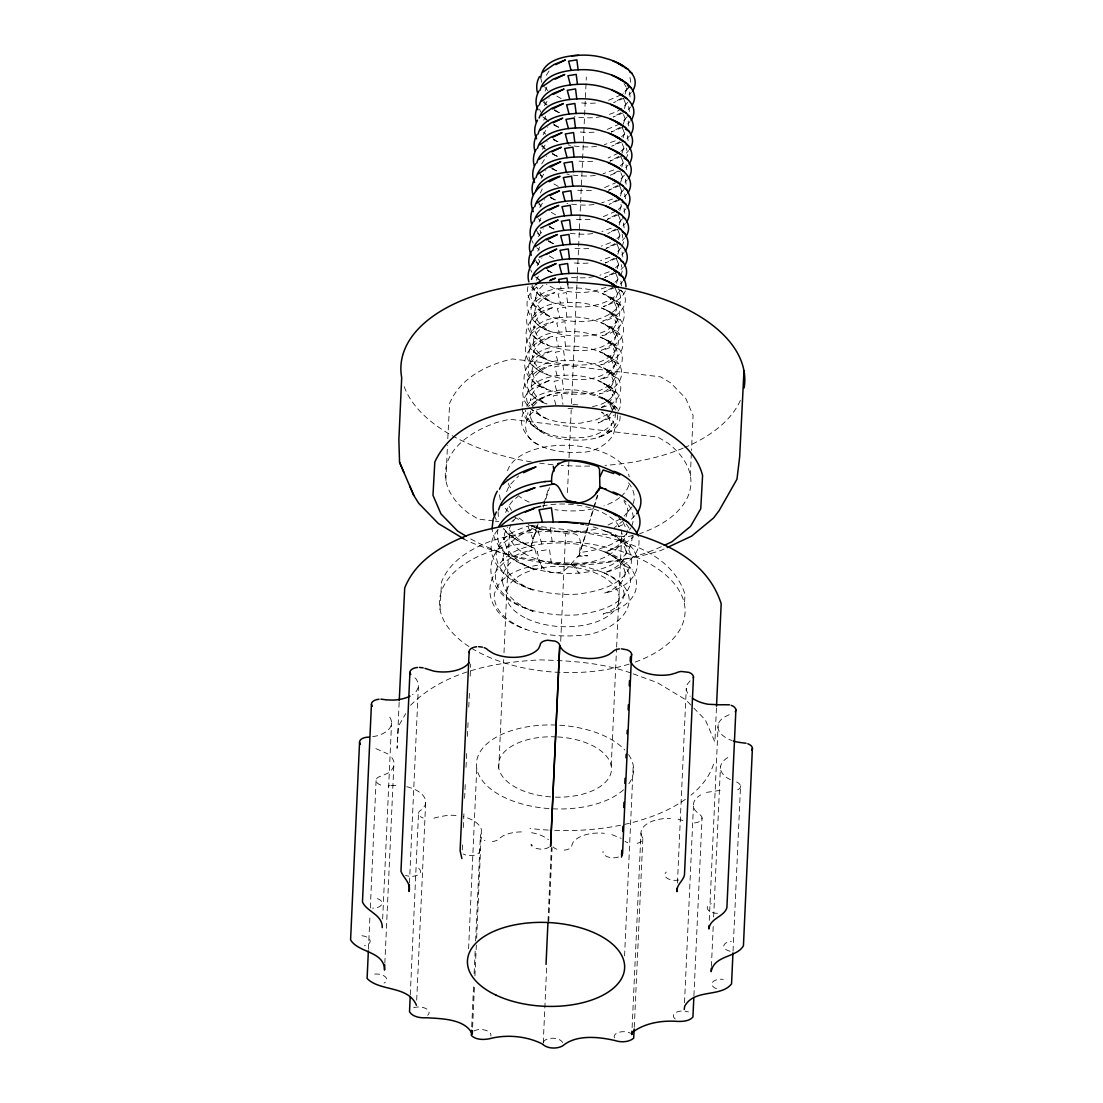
<?xml version="1.0" encoding="UTF-8"?>
<svg xmlns="http://www.w3.org/2000/svg" width="1103" height="1103" viewBox="0 0 1103 1103"><rect width="100%" height="100%" fill="white"/><g stroke="black" fill="none" stroke-linecap="round" stroke-linejoin="round"><path stroke-width="0.75" stroke-dasharray="5 3.75" d="M409.461 882.938L418.34 687.39L418.34 683.281L416.355 679.241L413.666 676.677M476.661 938.198L481.404 829.787A29.505 15.718 2.6 0 0 463.453 816.716M621.513 286.035L620.644 279.128M622.837 256.944L621.513 248.671M624.16 227.852L622.837 219.58M624.822 213.306L623.498 205.02M625.484 198.761L624.16 190.474M626.146 184.201L624.822 175.928M626.807 169.655L625.484 161.383M628.117 140.564L626.807 132.291M628.779 126.018L627.91 119.11M629.441 111.472L628.131 103.199M630.103 96.926L629.234 90.019M630.764 82.38L629.441 74.108M632.24 535.989C631.357 566.845 590.808 573.712 566.363 573.56C537.423 572.788 497.26 562.034 492.035 528.778M368.43 949.242L370.001 914.828M370.305 907.948L376.095 780.634M382.658 919.02L391.565 722.755M384.837 963.222L393.812 765.785M399.162 702.294L397.066 748.372L398.445 726.188L405.711 713.641M410.288 994.727L418.506 813.614M416.7 1000.145L425.689 802.046M440.028 609.38L441.545 581.929C450.038 560.586 470.857 548.908 491.207 540.939C520.754 531.453 552.01 529.454 582.77 532.528C621.858 538.829 671.244 551.996 684.977 594.117L684.508 604.499M445.874 480.536L447.473 445.378M447.777 438.691L449.666 403.202C460.282 378.026 486.933 364.735 512.302 358.944L660.656 376.854L670.707 382.906L685.818 398.486L693.098 415.39L691.498 450.548M462.267 849.917L462.584 843.037M463.288 827.553L463.991 812.056M464.611 798.296L465.314 782.813M466.017 767.316L466.652 753.556M467.424 736.335L468.127 720.852M468.761 707.092L469.464 691.595M470.168 676.111L470.705 664.061M468.582 948.787L476.758 768.529M471.712 1026.824L473.656 983.876M474.125 973.577L475.296 947.808M475.614 940.942L480.37 836.157M472.608 1027.279L474.552 984.455M474.938 975.893L476.344 945.05M498.763 768.088L503.685 659.649M504.002 652.755L509.338 535.327M547.984 921.322L551.348 847.435M560.71 641.229L565.563 534.21M567.452 492.641L571.216 409.958M571.506 403.519L586.327 77.017M543.241 1042.997L546.812 964.408M548.742 921.708L552.12 847.738M612.193 410.275L612.262 408.648M620.12 416.148C620.617 428.598 607.257 434.141 597.399 437.533C603.782 435.189 611.352 430.832 611.6 423.194L611.531 424.82L608.87 418.078L601.59 412.122C632.667 427.192 602.004 453.926 579.53 452.216A49.166 26.196 2.6 0 1 546.371 448.204C531.439 443.503 514.632 427.426 524.352 411.088M611.227 765.84L616.549 648.798M616.618 647.075L621.802 533.094M624.574 955.956L633.232 765.399M632.116 1027.693L640.953 833.22A29.505 15.718 2.6 0 1 670.431 818.454M634.266 1027.279L642.828 838.611M690.354 475.655L691.416 452.216M677.435 883.048L686.273 688.355M684.522 1002.668L693.442 806.1M693.911 995.664L702.046 817.902M716.454 707.892L714.896 742.029L705.437 720.052L693.884 708.14M709.27 920.343L718.163 724.616M711.394 966.49L713.338 923.79M713.641 916.951L720.466 766.613C721.583 761.525 725.926 758.23 730.448 756.148M733.04 951.213L740.527 786.136A9.83 5.239 2.6 0 0 734.171 781.2M530.543 411.171L529.978 415.348L530.047 413.735C530.488 422.518 537.74 428.888 544.923 432.9C534.541 428.157 522.932 420.34 522.119 407.862M527.923 286.573C524.725 300.871 538.512 311.584 550.204 316.52C543.034 312.507 535.768 306.138 535.327 297.355L535.258 298.968L537.616 290.751L544.634 283.554M522.188 406.235C522.85 391.248 538.581 384.271 550.838 379.997C541.587 383.265 530.97 389.883 530.64 400.803L530.708 399.189C531.15 407.972 538.402 414.342 545.571 418.34L534.541 412.095L529.564 407.82M627.249 530.088C626.876 541.573 615.529 548.177 605.933 551.734L623.264 544.854L633.66 536.706M498.032 529.275C493.138 551.169 518.341 563.219 535.065 569.865C521.03 564.102 505.091 553.858 503.947 537.189L503.837 539.491L504.691 533.245L507.366 527.22M536.816 526.076L530.957 546.688L534.693 548.481C537.395 558.669 540.732 571.892 553.554 572.622C565.756 574.746 571.395 562.02 579.116 555.416L587.637 555.774L577.641 556.381M543.903 503.451L548.963 487.292M538.14 523.732L530.957 546.688C519.775 542.276 508.318 536.182 501.727 525.731M543.269 507.339L549.418 487.664M541.835 566.721L541.187 568.79L541.987 566.983M597.385 495.15L579.116 555.416L593.772 508.538M594.283 506.925L597.812 495.619M567.866 533.921L531.288 525.745L536.954 528.309L528.144 524.215M626.063 159.232L627.455 155.109L626.587 148.202M622.092 246.507L623.498 242.398L622.175 234.126M620.782 275.612L622.175 271.49L621.306 264.582M633.053 503.781C636.128 496.474 632.998 488.229 628.227 482.425M631.592 526.103C635.99 516.921 631.343 506.056 623.884 499.976M546.33 75.238L550.494 68.772M545.075 91.135L546.867 87.096M544.413 105.681L549.17 97.864M543.751 120.227L545.544 116.187M543.09 134.773L547.846 126.955M542.428 149.319L547.185 141.501M541.766 163.864L546.523 156.047M541.104 178.41L545.861 170.593M540.442 192.956L542.235 188.93M539.781 207.502L544.537 199.698M539.133 222.048L540.911 218.022M538.471 236.607L543.227 228.79M537.809 251.153L539.601 247.113M537.147 265.699L541.904 257.881M536.485 280.245L538.278 276.205M506.58 491.676L509.255 485.651L518.562 475.944M505.629 512.468L508.318 506.442L512.757 500.803L518.837 495.702M536.609 530.515L532.777 538.995L528.034 526.531L536.609 530.515L538.581 528.847C558.504 532.763 579.682 533.7 599.384 528.158M418.34 687.39L416.341 691.291A29.505 15.718 2.6 0 1 412.494 694.711M625.36 290.971C621.692 300.002 611.751 303.422 603.355 306.606C609.725 304.263 617.294 299.919 617.542 292.281L617.473 293.894L614.812 287.152M617.956 411.295C626.421 399.562 614.095 386.615 602.914 383.031L610.193 388.987L612.854 395.729L612.923 394.102C612.744 400.665 606.815 405.132 601.218 407.365M626.077 516.824L628.186 509.296L628.076 511.613L627.014 506.47L624.105 501.451M625.098 94.141L626.794 88.612L626.725 90.225L626.242 87.964M624.436 108.687L626.132 103.158L626.063 104.785L623.402 98.043M623.195 124.308L625.47 117.704L625.401 119.331L622.74 112.589M623.112 137.778L624.808 132.263L624.739 133.877L622.078 127.135M621.871 153.414L624.146 146.809L624.077 148.422L621.416 141.68M621.789 166.884L623.485 161.355L623.416 162.968L620.755 156.226M620.548 182.505L622.837 175.901L622.754 177.514L620.107 170.786M620.465 195.976L622.175 190.447L622.092 192.06L619.445 185.332M619.817 210.521L621.513 204.993L621.43 206.606L620.961 204.331M619.155 225.067L620.851 219.538L620.768 221.151L618.121 214.423M618.493 239.613L620.189 234.084L620.12 235.697L617.459 228.969M617.832 254.159L619.528 248.63L619.459 250.257L616.798 243.515M617.17 268.705L618.866 263.176L618.797 264.803L616.136 258.061M616.508 283.25L618.204 277.735L618.135 279.349L615.474 272.606M611.738 412.026L607.05 418.23L598.06 422.987L609.628 418.161L614.44 414.949M534.486 285.98C523.539 299.134 539.891 313.748 552.313 317.278A49.166 26.196 2.6 0 0 585.472 321.29C600.777 321.042 629.799 308.854 617.804 289.703M526.696 406.235C534.059 393.633 550.066 390.503 563.592 389.883A40.976 21.839 2.6 0 1 591.222 393.206C601.176 396.942 612.689 401.244 618.493 410.619M629.372 86.489L623.512 93.135M627.786 102.345L622.864 107.68M627.124 116.89L622.202 122.226M624.477 175.087L619.555 180.409M623.815 189.633L618.893 194.955M622.492 218.725L617.57 224.061M621.168 247.817L616.246 253.152M620.12 290.158C613.034 301.602 598.612 305.062 586.134 306.744A49.166 26.196 2.6 0 1 552.975 302.732C544.124 299.106 534.376 293.605 531.66 283.733M612.055 410.454C624.753 396.363 605.575 380.88 591.884 378.66A40.976 21.839 2.6 0 0 564.253 375.323C548.343 374.979 519.899 383.83 528.006 404.415M632.005 506.87L624.16 516.011M629.399 530.005L631.068 527.648M628.517 87.813L622.175 94.224M533.314 405.876L539.339 399.934L550.176 394.543L538.76 399.134L527.91 406.635M690.106 680.785L687.279 684.315A29.505 15.718 2.6 0 0 690.23 696.351M497.55 530.088C478.73 553.651 505.064 581.75 528.461 588.092A73.749 39.294 2.6 0 0 578.193 594.09C598.267 591.332 624.794 585.155 631.274 563.04C632.929 542.979 611.131 532.101 594.765 527.413A61.465 32.745 2.6 0 0 589.981 525.966M481.404 833.703L480.991 834.158A9.83 5.239 2.6 0 0 484.989 840.596M631.44 519.223L636.707 513.736M628.972 94.913L631.316 92.473M628.31 109.459L630.654 107.019M627.648 124.005L629.992 121.578M626.987 138.551L629.344 136.124M626.339 153.096L628.682 150.67M625.677 167.642L628.021 165.216M625.015 182.188L627.359 179.761M624.353 196.734L626.697 194.307M623.691 211.28L626.035 208.853M623.03 225.825L625.373 223.399M622.368 240.385L624.712 237.945M621.706 254.931L624.05 252.49M621.044 269.477L623.388 267.05M620.382 284.022L622.726 281.596M623.664 520.382L614.343 527.689M531.894 404.856C546.481 391.496 568.583 390.434 587.154 393.633A49.166 26.196 2.6 0 1 608.153 401.975L613.13 405.849L616.039 410.233M621.54 136.772L624.615 134.07M620.879 151.318L623.953 148.615M620.217 165.864L623.292 163.161M618.231 209.515L621.306 206.799M616.908 238.606L619.983 235.89M615.598 267.698L618.659 264.982M614.936 282.244L617.997 279.528M626.904 533.535C614.44 546.04 596.433 550.604 579.42 552.534C580.978 542.386 582.177 531.549 568.086 533.962M511.82 521.581L517.886 516.494M536.83 287.249C516.852 299.768 530.64 326.35 549.542 331.065C542.373 327.053 535.107 320.683 534.665 311.901L534.597 313.514C534.941 302.594 545.544 295.976 554.795 292.709C522.133 299.037 515.073 333.947 548.88 345.611C541.711 341.599 534.445 335.229 534.017 326.447L533.935 328.074C534.279 317.14 544.882 310.522 554.133 307.254C521.471 313.583 514.412 348.493 548.219 360.157C541.049 356.145 533.783 349.789 533.356 340.992L533.273 342.619C533.618 331.7 544.234 325.068 553.472 321.8C520.809 328.129 513.764 363.039 547.557 374.703C540.387 370.705 533.135 364.335 532.694 355.552L532.611 357.165C532.956 346.245 543.572 339.614 552.824 336.346C520.147 342.675 513.102 377.598 546.895 389.249C539.725 385.25 532.473 378.88 532.032 370.098L531.949 371.711C532.294 360.791 542.91 354.173 552.162 350.892C519.485 357.22 512.44 392.144 546.233 403.795C539.064 399.796 531.811 393.426 531.37 384.644L531.301 386.257C531.632 375.337 542.249 368.719 551.5 365.451C533.397 368.374 512.399 389.566 528.64 406.649M410.55 705.286C444.495 671.382 494.227 662.186 540.36 659.884C571.078 660.752 602.445 662.724 631.564 673.244M621.582 98.195L613.833 102.414M620.92 112.74L613.185 116.959M620.258 127.286L611.269 132.043L622.837 127.217M619.596 141.832L611.862 146.051M618.935 156.378L609.959 161.135L621.513 156.309M618.273 170.924L610.538 175.143L620.851 170.855M617.625 185.469L608.635 190.24L620.189 185.401M616.963 200.015L609.214 204.248M616.301 214.561L607.312 219.332L618.866 214.492M615.639 229.107L607.891 233.34M614.978 243.666L605.988 248.423L617.556 243.584M614.316 258.212L605.326 262.969L616.894 258.13M613.654 272.758L604.665 277.515L616.232 272.689M612.992 287.304L604.003 292.061L615.571 287.235M621.168 94.83L607.822 100.635M621.83 108.577L616.508 111.761L607.16 115.181M619.845 123.922L606.498 129.727M618.521 153.014L608.111 158.019M617.197 182.105L603.851 187.91M615.874 211.211L602.541 217.001M607.96 414.066L596.227 419.871L580.84 423.111A49.166 26.196 2.6 0 1 547.681 419.112L540.994 416.079L532.115 409.585M620.369 518.975L605.464 526.31M729.207 714.675L724.009 717.281A29.505 15.718 2.6 0 0 731.978 740.54M661.276 546.743C601.19 573.877 526.269 570.513 468.954 537.906M664.144 548.977L661.097 550.397C597.867 570.223 527.703 566.887 466.79 540.663L463.949 538.953M618.231 526.765L624.201 524.077M624.16 98.112L613.999 102.414M623.498 112.671L613.337 116.959M622.175 141.763L612.013 146.051M619.528 199.946L609.366 204.234M618.204 229.038L608.043 233.34M541.27 408.551C521.168 412.481 520.382 439.118 539.67 445.171M615.184 140.853L604.375 144.672M613.861 169.945L603.051 173.764M612.551 199.036L601.728 202.855M611.227 228.128L601.88 231.547M610.566 242.674L601.218 246.093M609.904 257.233L600.556 260.653M609.242 271.779L599.894 275.198M606.016 287.373L594.834 290.93L586.796 292.198A49.166 26.196 2.6 0 1 553.637 288.186L546.44 284.188M601.521 407.365C625.87 403.188 627.759 374.979 603.575 368.485L610.855 374.441L613.502 381.169L613.585 379.556C613.337 387.194 605.754 391.551 599.384 393.895C624.808 389.221 631.095 362.887 604.237 353.939L611.517 359.895L614.164 366.623L614.247 365.01C613.985 372.649 606.416 377.005 600.046 379.349C625.47 374.675 631.757 348.341 604.899 339.393L612.179 345.349L614.826 352.078L614.909 350.464C614.647 358.103 607.077 362.46 600.708 364.803C626.132 360.116 632.419 333.795 605.561 324.833L612.841 330.803L615.488 337.532L615.557 335.919C615.309 343.557 607.739 347.914 601.369 350.258C626.794 345.57 633.067 319.25 606.223 310.288L613.489 316.258L616.15 322.986L616.219 321.373C615.97 329.011 608.401 333.368 602.031 335.712C627.455 331.024 633.729 304.704 606.871 295.742L614.15 301.698L616.811 308.44L616.88 306.827C616.632 314.465 609.063 318.822 602.693 321.152C616.729 319.167 634.06 302.567 620.369 289.606M530.874 525.386C516.383 529.04 499.245 536.927 496.198 553.154C495.509 573.822 517.996 584.094 534.128 590.656C520.078 584.88 504.154 574.635 503.009 557.966L502.899 560.269C503.409 543.931 519.348 534.086 533.19 529.233C480.715 540.112 474.966 591.911 527.524 608.87A73.749 39.294 2.6 0 0 577.255 614.867C597.316 612.11 623.843 605.933 630.337 583.818C631.991 563.757 610.18 552.879 593.814 548.191A61.465 32.745 2.6 0 0 552.369 543.186C532.073 544.124 508.056 548.811 497.026 567.728C488.532 590.422 515.708 605.202 533.176 611.434C519.141 605.671 503.202 595.427 502.058 578.744L501.948 581.06C502.472 564.708 518.41 554.864 532.253 550.011C479.777 560.889 474.014 612.703 526.572 629.648A73.749 39.294 2.6 0 0 576.317 635.659C618.618 635.466 656.933 593.579 601.728 571.905C611.614 576.124 623.14 582.922 624.312 594.738L624.408 592.421C624.036 603.92 612.703 610.524 603.107 614.068C649.57 603.81 645.958 563.123 602.679 551.128C612.565 555.333 624.091 562.13 625.249 573.96L625.36 571.644C624.987 583.129 613.64 589.733 604.058 593.29C650.522 583.032 646.896 542.331 603.617 530.35C613.502 534.555 625.029 541.352 626.187 553.168L626.297 550.866C625.925 562.351 614.592 568.955 604.995 572.512C621.982 568.638 644.703 554.961 637.768 534.514M592.476 406.511C624.546 401.506 623.457 369.808 592.545 364.114A40.976 21.839 2.6 0 0 564.915 360.778C534.665 358.117 507.38 389.276 547.005 403.96M633.15 535.355L626.669 536.996L529.468 525.262M706.485 792.409L720.935 790.258M372.745 736.666L376.826 735.894A29.505 15.718 2.6 0 0 387.622 714.758M561.137 288.545C529.84 289.138 516.783 321.152 551.652 331.824A49.166 26.196 2.6 0 0 584.811 335.836C619.431 335.078 637.038 302.222 595.854 291.385A40.976 21.839 2.6 0 0 568.224 288.048L561.137 288.545L559.511 282.451M560.476 303.091C529.178 303.683 516.121 335.698 550.99 346.383A49.166 26.196 2.6 0 0 584.149 350.382C618.769 349.623 636.376 316.768 595.193 305.931A40.976 21.839 2.6 0 0 567.562 302.594L560.476 303.091L558.035 293.963L566.308 292.598L567.562 302.594M559.814 317.65C528.53 318.229 515.459 350.244 550.328 360.929A49.166 26.196 2.6 0 0 583.487 364.928C618.107 364.169 635.714 331.314 594.531 320.477A40.976 21.839 2.6 0 0 566.901 317.14L559.814 317.65L557.373 308.509L565.646 307.144L566.901 317.14M559.152 332.196C527.868 332.775 514.798 364.79 549.666 375.475A49.166 26.196 2.6 0 0 582.825 379.473C617.459 378.715 635.052 345.873 593.869 335.022A40.976 21.839 2.6 0 0 566.239 331.686L559.152 332.196L556.725 323.055L564.984 321.69L566.239 331.686M558.49 346.742C527.206 347.321 514.136 379.349 549.004 390.021A49.166 26.196 2.6 0 0 582.163 394.019C616.798 393.261 634.39 360.419 593.207 349.568A40.976 21.839 2.6 0 0 565.577 346.232L558.49 346.742L556.064 337.601L564.322 336.236L565.577 346.232M601.149 116.615L594.724 117.621A49.166 26.196 2.6 0 1 574.291 116.697M596.613 146.216L593.4 146.727A49.166 26.196 2.6 0 1 568.045 144.851M595.289 175.308L592.077 175.818A49.166 26.196 2.6 0 1 566.721 173.957M593.966 204.4L590.753 204.91A49.166 26.196 2.6 0 1 567.025 203.393M592.656 233.505L589.429 234.001A49.166 26.196 2.6 0 1 567.342 232.788M593.883 276.632L587.458 277.639A49.166 26.196 2.6 0 1 570.389 277.184M388.146 785.956L389.966 785.681M390.903 785.557L396.225 785.35M456.022 815.407L448.328 815.158L435.506 817.585A9.83 5.239 2.6 0 1 430.556 818.936M493.661 520.933L478.316 519.086L468.265 513.019A122.916 65.504 2.6 0 1 496.584 422.49L509.558 419.209L657.926 437.119L667.977 443.172A122.916 65.504 2.6 0 1 639.643 533.714M495.357 521.14L498.777 521.554M678.069 819.239L684.866 820.963M602.266 572.14L592.876 568.969A61.465 32.745 2.6 0 0 551.431 563.978L549.528 549.377L537.133 551.39L540.801 564.722C522.615 567.328 498.818 574.236 494.309 594.724C493.496 612.896 511.833 623.76 526.572 629.648M375.875 748.606L387.98 753.956M611.862 834.626L621.127 838.377M633.177 673.836L657.305 682.633L685.804 699.798L692.739 706.94M540.732 529.316L531.288 525.745L539.891 529.123M532.942 547.681L519.775 541.725L510.62 536.058L503.161 529.661M561.151 98.594L555.03 95.079M554.864 110.59L560.214 113.016M554.202 125.135L559.566 127.562M553.541 139.681L558.904 142.108M552.879 154.227L559.579 157.26M552.217 168.773L557.58 171.199M558.256 186.366L551.059 182.353M550.893 197.864L556.257 200.305M555.595 214.851L549.749 211.459M549.584 226.956L556.27 230.003M548.922 241.502L554.271 243.942M553.609 258.488L547.764 255.096M547.598 270.607L552.948 273.034M612.579 534.61L620.258 538.14M611.627 555.388L619.307 558.918M530.35 546.523L531.577 547.088M534.693 548.481C524.601 544.275 514.936 538.112 508.773 528.875M612.841 298.761L602.114 293.495M612.179 313.307L601.452 308.04M611.517 327.853L600.79 322.586M610.855 342.399L600.129 337.132M610.193 356.945L599.467 351.678M609.532 371.49L598.805 366.237M608.87 386.05L598.143 380.783M613.213 404.07L597.481 395.329M554.506 110.41L559.455 112.851L554.368 109.624M553.844 124.956L558.794 127.41L553.706 124.17M553.196 139.502L558.132 141.956L553.044 138.716M552.534 154.048L557.47 156.502L552.382 153.262M551.872 168.594L556.808 171.048L551.721 167.808M550.549 197.685L555.485 200.139L550.397 196.899M549.225 226.791L554.161 229.231L549.087 226.005M548.563 241.336L553.499 243.777L548.425 240.551M547.24 270.428L552.189 272.882L547.102 269.642M619.748 539.381L627.759 543.379M618.797 560.159L626.821 564.157M730.489 779.642L727.718 778.263A29.505 15.718 2.6 0 1 720.466 766.613M608.208 400.596L602.252 397.576L609.532 403.533L611.944 409.13M612.51 299.354L617.845 302.236M611.848 313.9L617.184 316.782M611.186 328.446L616.522 331.327M610.524 343.005L615.86 345.873M609.862 357.551L615.198 360.419M609.201 372.097L614.536 374.965M608.539 386.643L613.875 389.511M625.387 544.772L633.343 549.156M624.45 565.549L632.405 569.934M618.259 289.179L622.23 291.523M616.274 302.953L621.568 306.069M615.612 317.499L620.906 320.615M614.95 332.044L620.244 335.16M614.288 346.59L619.583 349.706M613.626 361.136L618.921 364.266M612.965 375.682L618.259 378.812M612.303 390.241L617.597 393.357M607.877 401.189L616.935 407.903M523.056 521.002L518.038 517.224M514.246 516.755L521.25 521.181M543.434 102.331L545.93 104.468M542.773 116.877L546.509 120.089M541.463 145.968L545.185 149.181M540.139 175.06L542.621 177.197M538.815 204.152L541.297 206.302M538.154 218.697L540.635 220.848M537.492 233.257L539.974 235.394M536.83 247.803L539.312 249.94M536.168 262.349L538.664 264.486M535.506 276.894L539.243 280.107M547.846 90.625L542.538 84.379M547.074 105.075L541.876 98.925M548.605 121.592L541.215 113.471M543.572 132.208L545.751 134.166M545.089 148.712L539.891 142.577M536.968 277.68L541.339 281.61M508.483 511.93L504.485 507.463M618.507 517.5L620.824 519.871M571.492 563.978L579.144 573.312L572.829 562.64M531.163 286.794L539.822 295.728L550.866 301.974L541.642 295.094L536.678 287.028M511.544 510.441L507.573 503.464M538.567 171.668L541.587 175.846M537.244 200.76L540.277 204.937M535.92 229.851L538.953 234.029M534.61 258.943L537.63 263.134M611.641 404.787C625.856 423.91 596.089 437.794 580.192 437.657A49.166 26.196 2.6 0 1 547.033 433.658C537.202 429.729 524.973 422.49 525.511 410.371M626.339 523.98L630.24 529.84M624.064 83.497L626.008 86.82M623.154 522.229L626.601 529.812M494.199 515.432L497.632 522.725M532.004 240.716L533.149 243.156M530.681 269.808L531.825 272.248M539.946 230.21L541.215 232.967M538.622 259.315L539.891 262.073M541.766 82.353L540.815 78.079M539.588 109.169L540.677 112.037M500.307 499.824L499.107 492.421M541.752 543.944L538.071 530.612L550.48 528.599L552.369 543.186M557.842 361.288L555.402 352.147L563.661 350.782L564.915 360.778M557.18 375.833L554.74 366.692L562.999 365.327L564.253 375.323M556.519 390.379L554.078 381.238L562.337 379.873L563.592 389.883M555.857 404.925L553.416 395.784L561.689 394.419L562.93 404.429M640.953 833.22L641.96 836.598A9.83 5.239 2.6 0 1 635.231 843.643M567.797 284.712L568.224 288.048M617.735 414.673C617.156 442.441 576.966 442.372 557.263 438.001A40.976 21.839 2.6 0 1 539.767 431.052C533.687 426.792 526.655 420.946 527.896 412.646M498.087 511.599L498.391 518.024M595.372 103.075A49.166 26.196 2.6 0 1 578.317 102.62M628.572 754.59A78.671 41.928 2.6 0 1 627.759 785.212M623.498 789.762A78.671 41.928 2.6 0 1 503.961 797.207A78.671 41.928 2.6 0 1 506.18 732.502A78.671 41.928 2.6 0 1 624.863 750.012M469.009 646.579A122.916 65.504 2.6 0 1 485.072 553.444A122.916 65.504 2.6 0 1 660.008 570.416A122.916 65.504 2.6 0 1 633.798 662.558M629.137 664.103A122.916 65.504 2.6 0 1 470.416 647.489M713.531 764.214A159.797 85.152 2.6 0 1 690.919 795.153M685.377 799.344A159.797 85.152 2.6 0 1 622.23 824.892M620.575 825.237A159.797 85.152 2.6 0 1 549.887 830.159M548.205 830.063A159.797 85.152 2.6 0 1 529.95 828.436M716.509 988.743A9.83 5.239 2.6 0 1 712.497 982.318A9.83 5.239 2.6 0 1 723.306 979.34M730.117 951.282A9.83 5.239 2.6 0 1 723.775 945.822A9.83 5.239 2.6 0 1 731.344 941.314M675.229 1019.007A9.83 5.239 2.6 0 1 676.042 1012.402A9.83 5.239 2.6 0 1 688.41 1011.934M614.426 1037.813A9.83 5.239 2.6 0 1 619.086 1032.229A9.83 5.239 2.6 0 1 630.709 1033.318M543.352 1042.28A9.83 5.239 2.6 0 1 552.727 1038.199A9.83 5.239 2.6 0 1 562.613 1042.569M474 1030.947A9.83 5.239 2.6 0 1 485.527 1030.216A9.83 5.239 2.6 0 1 490.863 1035.938M413.597 1007.77A9.83 5.239 2.6 0 1 426.034 1008.611A9.83 5.239 2.6 0 1 427.661 1015.27M374.675 974.059A9.83 5.239 2.6 0 1 385.416 976.9A9.83 5.239 2.6 0 1 384.065 983.063M361.977 935.716A9.83 5.239 2.6 0 1 370.112 940.473A9.83 5.239 2.6 0 1 364.417 945.754M377.447 898.587A9.83 5.239 2.6 0 1 381.748 904.543A9.83 5.239 2.6 0 1 372.566 908.127M418.726 868.323A9.83 5.239 2.6 0 1 417.899 874.927A9.83 5.239 2.6 0 1 405.546 875.396M479.529 849.517A9.83 5.239 2.6 0 1 474.869 855.101A9.83 5.239 2.6 0 1 463.232 854.012M549.253 846.925A9.83 5.239 2.6 0 1 534.183 847.49M618.493 857.003A9.83 5.239 2.6 0 1 607.588 856.838A9.83 5.239 2.6 0 1 603.079 851.392M678.69 880.015A9.83 5.239 2.6 0 1 667.246 878.319A9.83 5.239 2.6 0 1 666.281 872.059M717.364 913.339A9.83 5.239 2.6 0 1 707.74 909.465A9.83 5.239 2.6 0 1 711.325 903.647M740.527 786.136A9.83 5.239 2.6 0 1 734.763 790.906M391.827 757.651A29.505 15.718 2.6 0 1 387.966 773.12L381.859 775.864A9.83 5.239 2.6 0 0 376.109 780.111A9.83 5.239 2.6 0 0 380.714 785.06M406.786 786.742A29.505 15.718 2.6 0 1 424.696 806.086L421.167 809.947A9.83 5.239 2.6 0 0 423.138 818.04M492.421 841.492A9.83 5.239 2.6 0 0 499.383 838.459L503.092 835.826A29.505 15.718 2.6 0 1 523.939 831.91M531.577 832.682A29.505 15.718 2.6 0 1 548.453 839.7M564.295 850.165A9.83 5.239 2.6 0 0 571.878 845.132L573.339 841.892A29.505 15.718 2.6 0 1 604.43 833.316M556.863 849.269A9.83 5.239 2.6 0 1 553.113 846.856M627.814 842.747A9.83 5.239 2.6 0 1 625.015 841.258M694.463 822.935A9.83 5.239 2.6 0 0 701.715 819.419A9.83 5.239 2.6 0 0 698.944 814.138L694.945 810.167A29.505 15.718 2.6 0 1 700.695 794.932M557.691 736.928A56.543 30.126 2.6 0 1 611.434 770.225A56.543 30.126 2.6 0 1 552.313 797M550.659 796.89A56.543 30.126 2.6 0 1 498.556 763.703A56.543 30.126 2.6 0 1 556.036 736.845M542.276 505.987A56.543 30.126 2.6 0 1 621.499 531.77A56.543 30.126 2.6 0 1 557.566 563.798A56.543 30.126 2.6 0 1 514.108 520.092M628.71 485.417A61.465 32.745 2.6 0 1 620.865 496.598M619.638 497.605A61.465 32.745 2.6 0 1 603.879 505.905M593.028 508.869A61.465 32.745 2.6 0 1 554.961 509.683M529.15 502.168A61.465 32.745 2.6 0 1 519.375 496.46M510.634 487.774A61.465 32.745 2.6 0 1 506.994 479.322M507.518 470.788A61.465 32.745 2.6 0 1 570.141 445.405A61.465 32.745 2.6 0 1 629.234 476.882M740.306 400.458A172.096 91.701 2.6 0 1 684.742 447.501M683.102 448.19A172.096 91.701 2.6 0 1 605.037 465.383M589.65 466.073A172.096 91.701 2.6 0 1 561.317 465.383M552.989 464.708A172.096 91.701 2.6 0 1 539.712 463.163M531.274 461.895A172.096 91.701 2.6 0 1 403.808 385.581M585.004 524.738A61.465 32.745 2.6 0 1 588.34 525.524M572.898 404.415A40.976 21.839 2.6 0 1 581.336 405.435M572.981 408.744A49.166 26.196 2.6 0 1 564.446 408.11M588.768 248.547A49.166 26.196 2.6 0 1 571.712 248.092M588.106 263.093A49.166 26.196 2.6 0 1 571.051 262.638M590.091 219.456A49.166 26.196 2.6 0 1 573.036 219.001M591.415 190.364A49.166 26.196 2.6 0 1 574.346 189.909M592.738 161.272A49.166 26.196 2.6 0 1 575.669 160.804M594.062 132.167A49.166 26.196 2.6 0 1 576.993 131.712M526.889 618.7A56.543 30.126 2.6 0 0 618.48 603.286A56.543 30.126 2.6 0 0 542.841 567.687A56.543 30.126 2.6 0 0 526.889 618.7"/><path stroke-width="1.5" d="M359.564 742.222L350.589 939.839C358.268 953.089 384.354 950.855 384.533 970.088L384.768 964.946M371.435 704.265L362.46 901.992C366.83 911.933 382.562 914.415 382.258 927.637M368.361 950.951L367.106 978.485C380.066 991.762 408 985.213 416.465 1005.274M399.245 700.584L404.718 587.927C415.748 560.186 442.827 545.006 469.285 534.652C507.683 522.326 548.315 519.706 588.313 523.718C638.761 532.129 703.728 548.839 721.183 603.768L716.523 706.182M409.916 672.499L400.968 871.26C403.436 878.057 411.226 883.117 409.075 891.514L409.378 884.647M410.206 996.436L409.516 1011.823C412.853 1017.104 420.574 1018.097 426.406 1017.766C441.448 1018.676 465.301 1018.772 472.305 1034.131L472.456 1030.698M469.147 651.79L460.116 850.744L461.881 858.534M492.035 528.778L493.151 519.086L496.364 511.971M471.546 1030.257L471.312 1035.414C475.683 1039.936 483.597 1039.922 489.47 1038.75C506.718 1034.131 527.386 1036.062 543.2 1044.431M559.731 645.572L550.604 846.194L559.731 645.572A9.83 5.239 2.6 0 0 555.099 641.133L547.681 640.236A9.83 5.239 2.6 0 0 540.098 645.269L538.636 648.509A29.505 15.718 2.6 0 1 493.441 653.5L487.912 650.067A9.83 5.239 2.6 0 0 484.162 647.654M546.04 964.394L547.915 923.046M625.994 286.835C625.732 272.138 608.677 266.554 597.178 262.293A40.976 21.839 2.6 0 0 569.534 258.957C555.112 259.619 535.658 263.41 531.467 279.445M621.554 855.404L621.789 850.261M622.644 831.428L622.878 826.285M623.733 807.437L623.967 802.295M624.822 783.461L625.056 778.318M625.98 757.761L626.146 754.342M627.069 733.785L627.235 730.351M628.159 709.794L628.393 704.665M629.248 685.818L629.482 680.675M630.337 661.828L630.571 656.699L630.571 660.614A29.505 15.718 2.6 0 0 671.079 674.429L676.47 672.816A9.83 5.239 2.6 0 1 681.406 671.465L688.837 672.361A9.83 5.239 2.6 0 1 693.332 677.807M631.605 654.244L622.561 853.488L621.472 857.114M631.964 1031.126L631.812 1034.573L632.75 1032.077C645.393 1022.771 662.572 1020.192 677.987 1021.433C683.074 1021.475 689.389 1021.157 692.932 1017.035L693.842 997.374M634.184 1029.002L633.687 1038.185C628.779 1042.335 620.879 1042.528 614.964 1040.529C598.446 1036.696 576.083 1034.435 562.682 1045.865C557.167 1049.008 548.067 1048.843 543.159 1044.706M677.201 888.163L677.049 891.582C676.304 884.565 683.267 881.035 684.467 874.996L693.47 676.787M709.036 925.5L708.884 928.933C710.153 917.944 724.23 916.938 726.905 907.631L735.88 709.767M711.311 968.2L711.159 971.619C714.248 954.922 736.57 957.845 743.436 945.781L752.411 748.179M743.973 370.773L739.658 457.014L736.969 479.198L719.115 510.634L713.544 518.01L691.526 536.182L667.191 547.557M732.957 952.923L731.551 983.876C720.7 997.705 694.27 988.44 684.673 1006.322L684.205 1009.507M619.707 475.117C602.707 464.928 548.481 443.985 551.721 483.734C561.703 483.362 560.214 498.06 569.258 501.024C593.855 505.615 624.284 510.91 637.768 534.514M540.043 90.336C544.234 74.301 563.702 70.509 578.124 69.834A40.976 21.839 2.6 0 1 605.754 73.17C619.431 76.659 642.429 88.874 631.826 105.805M539.381 104.882C543.572 88.847 563.04 85.055 577.462 84.379A40.976 21.839 2.6 0 1 605.092 87.716C618.769 91.204 641.767 103.42 631.164 120.351M539.119 118.049C544.234 103.062 562.751 99.628 576.8 98.939A40.976 21.839 2.6 0 1 604.444 102.262C618.107 105.75 641.105 117.966 630.516 134.911M538.071 133.987C542.262 117.938 561.717 114.147 576.152 113.485A40.976 21.839 2.6 0 1 603.782 116.821C617.446 120.296 640.443 132.512 629.854 149.457M537.409 148.533C541.601 132.484 561.055 128.693 575.49 128.031A40.976 21.839 2.6 0 1 603.12 131.367C616.798 134.842 639.781 147.057 629.193 164.002M536.747 163.079C540.939 147.03 560.393 143.238 574.828 142.577A40.976 21.839 2.6 0 1 602.459 145.913C616.136 149.388 639.12 161.603 628.531 178.548M536.086 177.624C540.277 161.576 559.731 157.784 574.167 157.122A40.976 21.839 2.6 0 1 601.797 160.459C615.474 163.933 638.458 176.163 627.869 193.094M535.824 190.791C540.925 175.791 559.442 172.371 573.505 171.668A40.976 21.839 2.6 0 1 601.135 175.005C614.812 178.479 637.796 190.709 627.207 207.64M534.762 206.716C538.953 190.681 558.408 186.89 572.843 186.214A40.976 21.839 2.6 0 1 600.473 189.551C614.15 193.039 637.148 205.255 626.545 222.186M534.1 221.262C538.292 205.227 557.746 201.435 572.181 200.76A40.976 21.839 2.6 0 1 599.811 204.096C613.489 207.585 636.486 219.8 625.884 236.731M533.438 235.808C537.63 219.773 557.084 215.981 571.519 215.306A40.976 21.839 2.6 0 1 599.15 218.642C612.827 222.13 635.824 234.346 625.222 251.277M532.777 250.353C536.968 234.319 556.436 230.527 570.858 229.851A40.976 21.839 2.6 0 1 598.488 233.188C612.165 236.676 635.163 248.892 624.56 265.823M532.515 263.52C537.63 248.52 556.146 245.1 570.196 244.411A40.976 21.839 2.6 0 1 597.826 247.734C611.503 251.222 634.501 263.438 623.898 280.383M499.466 489.263C514.26 454.519 566.887 455.594 597.785 466.404L599.508 469.12L599.867 486.919L617.335 494.944M498.528 510.041C504.016 490.311 527.455 483.983 545.42 481.528M564.915 501.41C578.744 505.877 593.538 501.3 599.605 487.802L602.307 488.408M598.915 490.242L599.949 486.961L600.335 487.526M539.546 76.507C536.678 81.401 535.989 87.344 537.464 92.804M538.884 91.053C535.7 96.65 534.886 103.958 537.947 109.79M538.223 105.598C535.369 110.493 534.665 116.435 536.141 121.895M537.561 120.144C534.376 125.742 533.576 133.049 536.623 138.881M536.899 134.69C534.045 139.585 533.342 145.527 534.831 150.987M536.237 149.236C533.383 154.13 532.68 160.073 534.169 165.533M535.575 163.782C532.391 169.393 531.591 176.701 534.652 182.519M534.914 178.328C532.06 183.236 531.356 189.164 532.846 194.624M533.59 207.433C530.736 212.327 530.033 218.27 531.522 223.73M532.942 221.979C530.074 226.873 529.385 232.816 530.86 238.276M532.28 236.525C529.082 242.122 528.282 249.43 531.343 255.262M531.618 251.07C528.751 255.965 528.061 261.907 529.537 267.367M497.301 491.18C493.041 498.473 491.966 507.311 494.199 515.432M600.06 476.496L603.148 469.947L613.778 473.587M636.707 513.736C649.419 496.074 630.806 476.441 613.875 471.271M636.555 533.025C647.792 515.473 629.11 497.219 612.937 492.048M632.488 91.259C643.09 74.328 620.093 62.113 606.416 58.624A40.976 21.839 2.6 0 0 578.785 55.288C564.198 55.908 542.773 60.196 540.787 77.458M498.914 526.159C507.821 510.041 527.441 504.567 544.482 502.32M596.006 493.013L598.198 490.022M534.514 261.163C529.054 266.471 526.779 274.578 528.875 281.913M535.727 284.822C544.455 276.398 557.139 274.013 568.872 273.503A40.976 21.839 2.6 0 1 596.516 276.839L608.387 281.623L618.507 287.69L613.171 284.808M543.09 72.053L553.954 64.553L565.37 59.962L555.788 64.608M542.442 86.599L553.306 79.099L564.708 74.508L555.126 79.154M541.78 101.145L552.644 93.645L564.047 89.053L553.21 94.444M541.118 115.691L551.983 108.191L563.385 103.599L552.562 108.99M540.456 130.237L551.321 122.75L562.723 118.145L553.154 122.805M539.794 144.783L550.659 137.296L562.061 132.691L552.493 137.351M539.133 159.328L549.997 151.842L561.399 147.237L551.831 151.897M538.471 173.874L549.335 166.388L560.738 161.783L549.914 167.187M537.147 202.98L548.012 195.479L559.428 190.874L549.846 195.534M536.485 217.525L547.35 210.025L558.766 205.434L549.184 210.08M535.176 246.617L546.04 239.117L557.442 234.525L546.605 239.916M533.852 275.709L544.717 268.222L556.119 263.617L546.536 268.277M502.637 484.534C511.902 475.641 523.966 470.733 536.017 466.886L523.539 472.718M501.7 505.326C510.951 496.419 523.029 491.511 535.079 487.664L526.352 491.29M500.748 526.103C510.013 517.197 522.077 512.288 534.142 508.455L525.4 512.068M553.734 483.969L540.07 486.74M549.253 181.733L560.09 176.328C544.965 180.01 525.014 193.976 533.328 211.624M548.522 224.626L558.104 219.98L540.691 228.045M545.944 254.462L556.781 249.071L539.367 257.151M664.309 545.337L671.879 541.794L690.519 526.421L700.763 508.731L702.583 475.421C696.227 451.182 674.981 436.057 653.858 425.151C622.685 411.488 588.795 405.918 554.892 405.904C510.979 408.537 455.47 417.61 434.816 462.005L432.983 495.33L440.993 513.929L457.607 531.067L466.128 536.196M549.639 280.589L555.457 278.163L551.031 279.928M557.677 463.77L559.124 463.219M722.01 704.72L729.524 704.831M571.712 55.798L578.785 55.288M544.579 481.597L551.472 481.115M543.641 502.375L568.5 501.341L575.587 502.196M721.072 704.845L708.126 704.265A29.505 15.718 2.6 0 1 692.367 698.13M385.595 699.853L392.958 700.102A29.505 15.718 2.6 0 0 409.958 696.186M621.472 648.84L626.973 649.805A9.83 5.239 2.6 0 1 631.481 655.265M478.647 646.689L482.425 647.144M419.43 667.398L423.207 667.853M380.949 699.15L384.726 699.619M742.278 742.774L746.055 743.229M741.285 742.705L736.101 741.795A29.505 15.718 2.6 0 1 733.33 740.995M605.299 488.767L606.043 489.015M424.931 668.363L433.906 671.162A29.505 15.718 2.6 0 0 469.244 662.503M605.092 509.807L621.196 517.348M623.402 66.001L612.675 60.734M622.74 80.547L612.013 75.294M622.078 95.106L611.365 89.839M621.43 109.652L610.704 104.385M620.768 124.198L610.042 118.931M620.107 138.744L609.38 133.477M619.445 153.289L608.718 148.023M618.783 167.835L608.056 162.568M618.121 182.381L607.395 177.114M617.459 196.927L606.733 191.66M616.798 211.473L606.071 206.206M616.136 226.018L605.409 220.765M615.474 240.578L604.747 235.311M614.812 255.124L604.099 249.857M614.164 269.67L603.438 264.403M613.502 284.216L602.776 278.949M622.023 519.265L628.71 522.588M624.408 67.324L628.407 69.475M627.745 84.021L617.639 77.968M627.097 98.581L616.977 92.514M621.099 110.245L626.435 113.126M620.438 124.791L625.773 127.672M619.776 139.336L625.111 142.218M624.45 156.764L614.33 150.711M623.788 171.31L613.668 165.257M617.79 182.974L623.126 185.856M622.464 200.401L617.129 197.534L619.017 199.326M616.467 212.079L621.802 214.947M621.141 229.493L611.034 223.44M616.48 241.888L620.479 244.039M619.817 258.598L609.711 252.532M619.169 273.144L613.833 270.263L615.708 272.055M629.482 71.764L632.129 73.322M627.497 85.524L631.467 87.868M627.51 115.401L630.144 116.959M625.525 129.161L629.496 131.505M626.187 144.493L628.834 146.051M624.201 158.267L628.172 160.597M624.201 188.13L626.849 189.688M622.216 201.904L626.187 204.248M622.878 217.222L625.525 218.794M622.216 231.782L624.863 233.34M620.892 260.873L623.54 262.431M618.921 274.633L622.878 276.977M463.949 538.953L438.305 523.498L418.657 503.244L413.749 495.344L399.548 462.295L398.859 439.945L401.699 377.612A172.096 91.701 2.6 0 1 572.085 282.396A172.096 91.701 2.6 0 1 744.111 387.939M618.3 63.422L623.071 66.607M616.315 107.06L618.7 108.659M615.653 121.606L619.238 123.991M614.991 136.152L618.576 138.537M613.02 179.803L615.405 181.388M612.358 194.349L615.943 196.734M611.696 208.894L615.281 211.28M610.373 237.986L615.143 241.171M609.049 267.078L612.634 269.463M608.387 281.623L611.972 284.009M613.516 513.819L616.384 515.735M559.69 646.082L562.502 649.805A29.505 15.718 2.6 0 0 580.399 657.719L588.037 658.505A29.505 15.718 2.6 0 0 608.884 654.575L612.592 651.942A9.83 5.239 2.6 0 1 619.555 648.922M399.548 462.295L403.96 472.594M409.627 485.734L413.749 495.344M542.29 521.678L539.022 509.834L551.417 507.807L553.306 522.408M571.051 70.344L568.61 61.203L576.869 59.838L578.124 69.834M570.389 84.89L567.948 75.749L576.221 74.384L577.462 84.379M569.727 99.435L567.287 90.294L575.559 88.929L576.8 98.939M569.065 113.981L566.625 104.84L574.897 103.475L576.152 113.485M568.403 128.527L565.963 119.386L574.236 118.021L575.49 128.031M567.742 143.073L565.301 133.946L573.574 132.567L574.828 142.577M567.08 157.619L564.639 148.491L572.912 147.126L574.167 157.122M566.418 172.178L563.991 163.037L572.25 161.672L573.505 171.668M565.756 186.724L563.33 177.583L571.588 176.218L572.843 186.214M565.108 201.27L562.668 192.129L570.927 190.764L572.181 200.76M564.446 215.816L562.006 206.675L570.265 205.31L571.519 215.306M563.785 230.362L561.344 221.22L569.603 219.855L570.858 229.851M563.123 244.907L560.682 235.766L568.955 234.401L570.196 244.411M562.461 259.453L560.021 250.312L568.293 248.947L569.534 258.957M561.799 273.999L559.359 264.858L567.631 263.493L568.872 273.503M559.511 282.451L558.697 279.417L566.97 278.039L567.797 284.712M553.306 466.252L553.968 471.326M531.949 845.753A9.83 5.239 2.6 0 1 531.329 844.76M747.779 743.739A9.83 5.239 2.6 0 1 751.791 750.178M731.248 705.341A9.83 5.239 2.6 0 1 735.26 711.766M469.395 652.811A9.83 5.239 2.6 0 1 476.73 646.758M410.799 674.526A9.83 5.239 2.6 0 1 417.513 667.467M372.318 706.278A9.83 5.239 2.6 0 1 379.032 699.233M360.433 744.249A9.83 5.239 2.6 0 1 369.064 737.121M532.666 508.621A56.543 30.126 2.6 0 1 540.594 506.346M559.386 522.16A61.465 32.745 2.6 0 1 577.641 523.387M580.619 523.87A61.465 32.745 2.6 0 1 583.57 524.435M496.157 995.196A78.671 41.928 2.6 0 0 623.595 973.756A78.671 41.928 2.6 0 0 518.355 924.217A78.671 41.928 2.6 0 0 496.157 995.196"/></g></svg>
